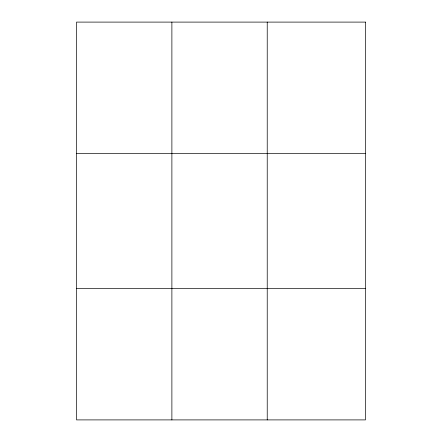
<?xml version="1.0" encoding="UTF-8"?>
<svg xmlns="http://www.w3.org/2000/svg" width="442" height="442" viewBox="0 0 442 442"><rect width="100%" height="100%" fill="white"/><g stroke="black" fill="none" stroke-linecap="round" stroke-linejoin="round"><path stroke-width="0.66" d="M171.883 22.1L171.883 419.9M267.228 22.1L267.228 419.9M76.532 153.374L365.468 153.374M76.532 288.626L365.468 288.626M365.468 22.1L365.468 419.9L76.532 419.9L76.532 22.1L365.468 22.1"/></g></svg>
